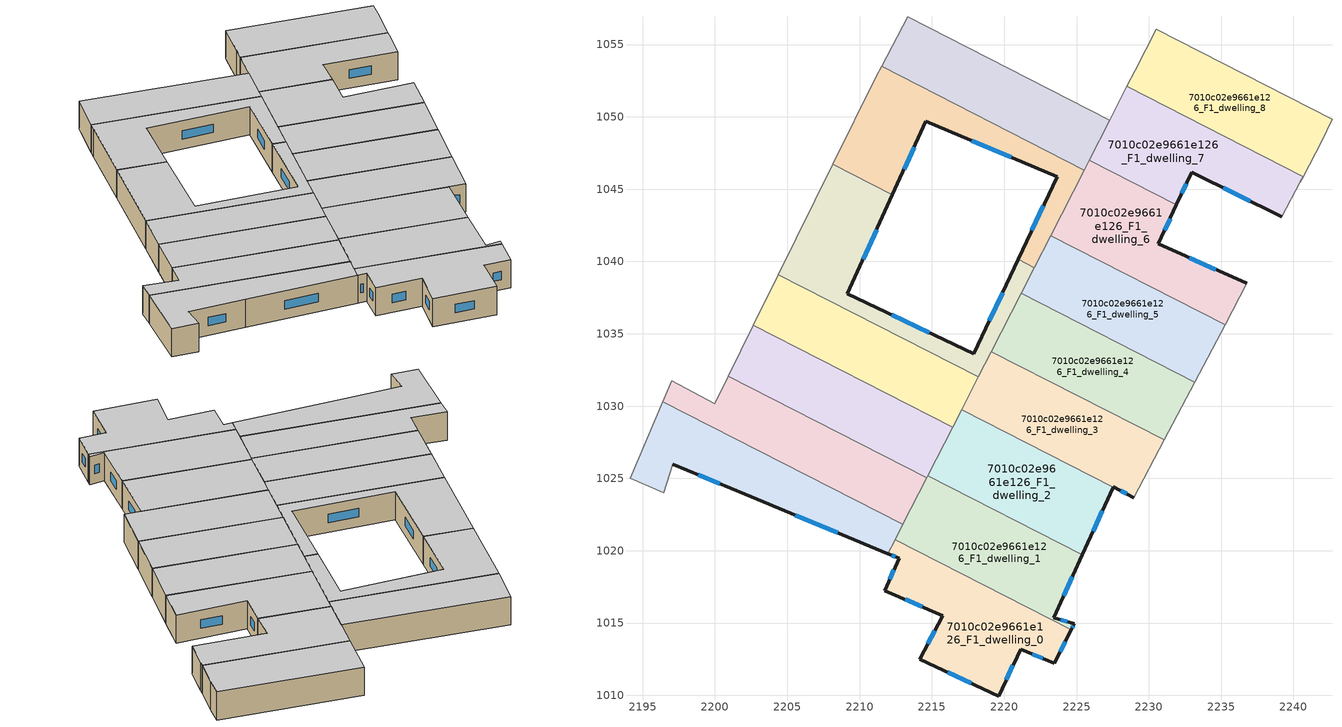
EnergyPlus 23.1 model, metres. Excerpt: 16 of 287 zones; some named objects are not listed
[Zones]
7010c02e9661e126_F1_dwelling_0
 floor to 7010c02e9661e126_F0_dwelling_0 (EU_floor_Construction): 2224.64,1014.54 2223.46,1012.21 2221.14,1013.21 2219.62,1009.96 2214.18,1012.5 2215.76,1015.51 2211.73,1017.24 2212.72,1019.47 2211.96,1019.79 2212.46,1020.77 z3
 wall outside (EU_wall_Construction): 2211.96,1019.79 2212.72,1019.47 2211.73,1017.24 2215.76,1015.51 2214.18,1012.5 2219.62,1009.96 2221.14,1013.21 2223.46,1012.21 2224.64,1014.54 z3:6
 wall to 7010c02e9661e126_F1_dwelling_1 (EU_wall_Construction): 2224.64,1014.54 2212.46,1020.77 z3:6
 wall to 7010c02e9661e126_F1_dwelling_16 (EU_wall_Construction): 2212.46,1020.77 2211.96,1019.79 z3:6
 window (EU_Window_Construction): 2216.09,1011.6 2217.71,1010.85 / 2215.2,1014.46 2214.73,1013.55 / 2213.14,1016.63 2214.35,1016.12 / 2212.38,1018.69 2212.08,1018.02 / 2212.23,1019.68 2212.46,1019.59 / 2223.88,1013.02 2224.23,1013.72 / 2221.95,1012.85 2222.65,1012.56 / 2220.15,1011.09 2220.61,1012.07 z4.05:4.95
 ceiling to 7010c02e9661e126_F2_dwelling_0 (EU_floor_Construction): 2223.46,1012.21 2224.64,1014.54 2212.46,1020.77 2211.96,1019.79 2212.72,1019.47 2211.73,1017.24 2215.76,1015.51 2214.18,1012.5 2219.62,1009.96 2221.14,1013.21 z6
7010c02e9661e126_F1_dwelling_1
 floor to 7010c02e9661e126_F0_dwelling_1 (EU_floor_Construction): 2225.41,1019.73 2223.43,1015.38 2224.84,1014.96 2224.64,1014.54 2212.46,1020.77 2214.72,1025.2 z3
 wall outside (EU_wall_Construction): 2224.64,1014.54 2224.84,1014.96 2223.43,1015.38 2225.41,1019.73 z3:6
 wall to 7010c02e9661e126_F1_dwelling_2 (EU_wall_Construction): 2225.41,1019.73 2214.72,1025.2 z3:6
 wall to 7010c02e9661e126_F1_dwelling_17 (EU_wall_Construction): 2214.64,1025.04 2212.99,1021.82 z3:6
 wall to 7010c02e9661e126_F1_dwelling_16 (EU_wall_Construction): 2212.99,1021.82 2212.46,1020.77 z3:6
 wall to 7010c02e9661e126_F1_dwelling_18 (EU_wall_Construction): 2214.72,1025.2 2214.64,1025.04 z3:6
 window (EU_Window_Construction): 2224.12,1016.9 2224.71,1018.2 / 2224.35,1015.1 2223.92,1015.23 / 2224.71,1014.69 2224.77,1014.81 z4.05:4.95
 ceiling to 7010c02e9661e126_F2_dwelling_1 (EU_floor_Construction): 2224.84,1014.96 2223.43,1015.38 2225.41,1019.73 2214.72,1025.2 2212.46,1020.77 2224.64,1014.54 z6
7010c02e9661e126_F1_dwelling_16
 floor to 7010c02e9661e126_F0_dwelling_16 (EU_floor_Construction): 2212.99,1021.82 2211.96,1019.79 2202.09,1023.89 2197.07,1026 2196.45,1024 2194.12,1025.01 2196.39,1030.32 z3
 wall outside (EU_wall_Construction): 2197.07,1026 2202.09,1023.89 2211.96,1019.79 z3:6
 wall adiabatic (EU_wall_Construction): 2196.39,1030.32 2194.12,1025.01 2196.45,1024 2197.07,1026 z3:6
 wall to 7010c02e9661e126_F1_dwelling_17 (EU_wall_Construction): 2212.99,1021.82 2196.39,1030.32 z3:6
 window (EU_Window_Construction): 2205.55,1022.46 2208.5,1021.23 / 2198.84,1025.26 2200.33,1024.63 z4.05:4.95
 ceiling to 7010c02e9661e126_F2_dwelling_16 (EU_floor_Construction): 2211.96,1019.79 2212.99,1021.82 2196.39,1030.32 2194.12,1025.01 2196.45,1024 2197.07,1026 2202.09,1023.89 z6
7010c02e9661e126_F1_dwelling_17
 floor to 7010c02e9661e126_F0_dwelling_17 (EU_floor_Construction): 2214.64,1025.04 2212.99,1021.82 2196.39,1030.32 2196.99,1031.75 2199.98,1030.17 2200.92,1032.06 z3
 wall adiabatic (EU_wall_Construction): 2200.92,1032.06 2199.98,1030.17 2196.99,1031.75 2196.39,1030.32 z3:6
 wall to 7010c02e9661e126_F1_dwelling_18 (EU_wall_Construction): 2214.64,1025.04 2200.92,1032.06 z3:6
 ceiling to 7010c02e9661e126_F2_dwelling_17 (EU_floor_Construction): 2212.99,1021.82 2214.64,1025.04 2200.92,1032.06 2199.98,1030.17 2196.99,1031.75 2196.39,1030.32 z6
7010c02e9661e126_F1_dwelling_18
 floor to 7010c02e9661e126_F0_dwelling_18 (EU_floor_Construction): 2216.43,1028.54 2214.64,1025.04 2200.92,1032.06 2202.66,1035.58 z3
 wall to 7010c02e9661e126_F1_dwelling_19 (EU_wall_Construction): 2216.43,1028.54 2202.66,1035.58 z3:6
 wall adiabatic (EU_wall_Construction): 2202.66,1035.58 2200.92,1032.06 z3:6
 wall to 7010c02e9661e126_F1_dwelling_2 (EU_wall_Construction): 2214.72,1025.2 2216.43,1028.54 z3:6
 ceiling to 7010c02e9661e126_F2_dwelling_18 (EU_floor_Construction): 2214.64,1025.04 2216.43,1028.54 2202.66,1035.58 2200.92,1032.06 z6
7010c02e9661e126_F1_dwelling_19
 floor to 7010c02e9661e126_F0_dwelling_19 (EU_floor_Construction): 2218.21,1032.02 2216.43,1028.54 2202.66,1035.58 2204.39,1039.09 z3
 wall to 7010c02e9661e126_F1_dwelling_20 (EU_wall_Construction): 2218.21,1032.02 2204.39,1039.09 z3:6
 wall adiabatic (EU_wall_Construction): 2204.39,1039.09 2202.66,1035.58 z3:6
 wall to 7010c02e9661e126_F1_dwelling_3 (EU_wall_Construction): 2217.05,1029.74 2218.21,1032.02 z3:6
 wall to 7010c02e9661e126_F1_dwelling_2 (EU_wall_Construction): 2216.43,1028.53 2217.05,1029.74 z3:6
 ceiling to 7010c02e9661e126_F2_dwelling_19 (EU_floor_Construction): 2216.43,1028.54 2218.21,1032.02 2204.39,1039.09 2202.66,1035.58 z6
7010c02e9661e126_F1_dwelling_2
 floor to 7010c02e9661e126_F0_dwelling_2 (EU_floor_Construction): 2227.53,1024.38 2225.41,1019.73 2214.72,1025.2 2217.05,1029.74 z3
 wall outside (EU_wall_Construction): 2225.41,1019.73 2227.53,1024.38 z3:6
 wall to 7010c02e9661e126_F1_dwelling_3 (EU_wall_Construction): 2227.53,1024.38 2217.05,1029.74 z3:6
 window (EU_Window_Construction): 2226.15,1021.36 2226.78,1022.75 z4.05:4.95
 ceiling to 7010c02e9661e126_F2_dwelling_2 (EU_floor_Construction): 2225.41,1019.73 2227.53,1024.38 2217.05,1029.74 2214.72,1025.2 z6
7010c02e9661e126_F1_dwelling_20
 floor to 7010c02e9661e126_F0_dwelling_20 (EU_floor_Construction): 2220.97,1040.14 2222.08,1039.58 2218.21,1032.02 2204.39,1039.09 2208.15,1046.71 2212.27,1044.6 2209.15,1037.76 2217.9,1033.61 z3
 wall outside (EU_wall_Construction): 2220.97,1040.14 2217.9,1033.61 2209.15,1037.76 2212.27,1044.6 z3:6
 wall to 7010c02e9661e126_F1_dwelling_21 (EU_wall_Construction): 2212.27,1044.6 2208.15,1046.71 / 2222.08,1039.58 2220.97,1040.14 z3:6
 wall adiabatic (EU_wall_Construction): 2208.15,1046.71 2204.39,1039.09 z3:6
 wall to 7010c02e9661e126_F1_dwelling_4 (EU_wall_Construction): 2219.11,1033.78 2221.16,1037.79 z3:6
 wall to 7010c02e9661e126_F1_dwelling_3 (EU_wall_Construction): 2218.21,1032.02 2219.11,1033.78 z3:6
 wall to 7010c02e9661e126_F1_dwelling_5 (EU_wall_Construction): 2221.16,1037.79 2222.08,1039.58 z3:6
 window (EU_Window_Construction): 2210.24,1040.16 2211.17,1042.2 / 2214.83,1035.07 2212.21,1036.31 / 2219.89,1037.86 2218.97,1035.9 z4.05:4.95
 ceiling to 7010c02e9661e126_F2_dwelling_20 (EU_floor_Construction): 2218.21,1032.02 2222.08,1039.58 2220.97,1040.14 2217.9,1033.61 2209.15,1037.76 2212.27,1044.6 2208.15,1046.71 2204.39,1039.09 z6
7010c02e9661e126_F1_dwelling_21
 floor to 7010c02e9661e126_F0_dwelling_21 (EU_floor_Construction): 2225.53,1046.32 2222.08,1039.58 2220.97,1040.14 2223.66,1045.84 2214.58,1049.68 2212.27,1044.6 2208.15,1046.71 2211.16,1052.8 2211.52,1053.49 z3
 wall outside (EU_wall_Construction): 2212.27,1044.6 2214.58,1049.68 2223.66,1045.84 2220.97,1040.14 z3:6
 wall adiabatic (EU_wall_Construction): 2211.52,1053.49 2211.16,1052.8 2208.15,1046.71 z3:6
 wall to 7010c02e9661e126_F1_dwelling_22 (EU_wall_Construction): 2225.53,1046.32 2211.52,1053.49 z3:6
 wall to 7010c02e9661e126_F1_dwelling_6 (EU_wall_Construction): 2223.21,1041.78 2225.53,1046.32 z3:6
 wall to 7010c02e9661e126_F1_dwelling_5 (EU_wall_Construction): 2222.08,1039.58 2223.21,1041.78 z3:6
 window (EU_Window_Construction): 2217.77,1048.34 2220.47,1047.19 / 2213.08,1046.38 2213.77,1047.9 / 2222.71,1043.85 2221.91,1042.14 z4.05:4.95
 ceiling to 7010c02e9661e126_F2_dwelling_21 (EU_floor_Construction): 2222.08,1039.58 2225.53,1046.32 2211.52,1053.49 2211.16,1052.8 2208.15,1046.71 2212.27,1044.6 2214.58,1049.68 2223.66,1045.84 2220.97,1040.14 z6
7010c02e9661e126_F1_dwelling_22
 floor to 7010c02e9661e126_F0_dwelling_22 (EU_floor_Construction): 2227.29,1049.76 2225.53,1046.32 2211.52,1053.49 2213.32,1056.91 z3
 wall to 7010c02e9661e126_F1_dwelling_23 (EU_wall_Construction): 2227.29,1049.76 2213.32,1056.91 z3:6
 wall adiabatic (EU_wall_Construction): 2213.32,1056.91 2211.52,1053.49 z3:6
 wall to 7010c02e9661e126_F1_dwelling_7 (EU_wall_Construction): 2225.88,1047 2227.29,1049.76 z3:6
 wall to 7010c02e9661e126_F1_dwelling_6 (EU_wall_Construction): 2225.53,1046.32 2225.87,1047 z3:6
 ceiling to 7010c02e9661e126_F2_dwelling_22 (EU_floor_Construction): 2225.53,1046.32 2227.29,1049.76 2213.32,1056.91 2211.52,1053.49 z6
7010c02e9661e126_F1_dwelling_3
 floor to 7010c02e9661e126_F0_dwelling_3 (EU_floor_Construction): 2231.07,1027.66 2228.96,1023.66 2227.55,1024.42 2227.53,1024.38 2217.05,1029.74 2219.11,1033.78 z3
 wall outside (EU_wall_Construction): 2227.53,1024.38 2227.55,1024.42 2228.96,1023.66 z3:6
 wall to 7010c02e9661e126_F1_dwelling_4 (EU_wall_Construction): 2231.07,1027.66 2219.11,1033.78 z3:6
 wall adiabatic (EU_wall_Construction): 2228.96,1023.66 2231.07,1027.66 z3:6
 window (EU_Window_Construction): 2228.04,1024.16 2228.47,1023.93 z4.05:4.95
 ceiling to 7010c02e9661e126_F2_dwelling_3 (EU_floor_Construction): 2228.96,1023.66 2231.07,1027.66 2219.11,1033.78 2217.05,1029.74 2227.53,1024.38 2227.55,1024.42 z6
7010c02e9661e126_F1_dwelling_4
 floor to 7010c02e9661e126_F0_dwelling_4 (EU_floor_Construction): 2233.17,1031.64 2231.07,1027.66 2219.11,1033.78 2221.16,1037.79 z3
 wall to 7010c02e9661e126_F1_dwelling_5 (EU_wall_Construction): 2233.17,1031.64 2221.16,1037.79 z3:6
 wall adiabatic (EU_wall_Construction): 2231.07,1027.66 2233.17,1031.64 z3:6
 ceiling to 7010c02e9661e126_F2_dwelling_4 (EU_floor_Construction): 2231.07,1027.66 2233.17,1031.64 2221.16,1037.79 2219.11,1033.78 z6
7010c02e9661e126_F1_dwelling_5
 floor to 7010c02e9661e126_F0_dwelling_5 (EU_floor_Construction): 2235.27,1035.61 2233.17,1031.64 2221.16,1037.79 2223.21,1041.78 z3
 wall to 7010c02e9661e126_F1_dwelling_6 (EU_wall_Construction): 2235.27,1035.61 2223.21,1041.78 z3:6
 wall adiabatic (EU_wall_Construction): 2233.17,1031.64 2235.27,1035.61 z3:6
 ceiling to 7010c02e9661e126_F2_dwelling_5 (EU_floor_Construction): 2233.17,1031.64 2235.27,1035.61 2223.21,1041.78 2221.16,1037.79 z6
7010c02e9661e126_F1_dwelling_6
 floor to 7010c02e9661e126_F0_dwelling_6 (EU_floor_Construction): 2231.91,1043.91 2230.67,1041.22 2236.78,1038.48 2235.27,1035.61 2223.21,1041.78 2225.88,1047 z3
 wall outside (EU_wall_Construction): 2236.78,1038.48 2230.67,1041.22 2231.91,1043.91 z3:6
 wall to 7010c02e9661e126_F1_dwelling_7 (EU_wall_Construction): 2231.91,1043.91 2225.88,1047 z3:6
 wall adiabatic (EU_wall_Construction): 2235.27,1035.61 2236.78,1038.48 z3:6
 window (EU_Window_Construction): 2231.1,1042.17 2231.47,1042.97 / 2234.64,1039.44 2232.81,1040.26 z4.05:4.95
 ceiling to 7010c02e9661e126_F2_dwelling_6 (EU_floor_Construction): 2235.27,1035.61 2236.78,1038.48 2230.67,1041.22 2231.91,1043.91 2225.88,1047 2223.21,1041.78 z6
7010c02e9661e126_F1_dwelling_7
 floor to 7010c02e9661e126_F0_dwelling_7 (EU_floor_Construction): 2240.66,1045.87 2240.47,1045.51 2239.19,1043.08 2232.96,1046.18 2231.91,1043.91 2225.88,1047 2228.49,1052.1 z3
 wall outside (EU_wall_Construction): 2231.91,1043.91 2232.96,1046.18 2239.19,1043.08 z3:6
 wall to 7010c02e9661e126_F1_dwelling_8 (EU_wall_Construction): 2240.66,1045.87 2228.49,1052.1 z3:6
 wall adiabatic (EU_wall_Construction): 2239.19,1043.08 2240.47,1045.51 2240.66,1045.87 z3:6
 wall to 7010c02e9661e126_F1_dwelling_23 (EU_wall_Construction): 2228.49,1052.1 2227.29,1049.76 z3:6
 window (EU_Window_Construction): 2232.28,1044.71 2232.6,1045.39 / 2235.15,1045.1 2237.01,1044.17 z4.05:4.95
 ceiling to 7010c02e9661e126_F2_dwelling_7 (EU_floor_Construction): 2239.19,1043.08 2240.47,1045.51 2240.66,1045.87 2228.49,1052.1 2225.88,1047 2231.91,1043.91 2232.96,1046.18 z6
7010c02e9661e126_F1_dwelling_8
 floor to 7010c02e9661e126_F0_dwelling_8 (EU_floor_Construction): 2242.66,1049.83 2241.94,1048.32 2240.66,1045.87 2228.49,1052.1 2230.51,1056.05 z3
 wall to 7010c02e9661e126_F1_dwelling_9 (EU_wall_Construction): 2242.66,1049.83 2230.51,1056.05 z3:6
 wall adiabatic (EU_wall_Construction): 2240.66,1045.87 2241.94,1048.32 2242.66,1049.83 z3:6
 wall to 7010c02e9661e126_F1_dwelling_23 (EU_wall_Construction): 2229.05,1053.21 2228.49,1052.1 z3:6
 wall to 7010c02e9661e126_F1_dwelling_24 (EU_wall_Construction): 2230.51,1056.05 2229.05,1053.21 z3:6
 ceiling to 7010c02e9661e126_F2_dwelling_8 (EU_floor_Construction): 2240.66,1045.87 2241.94,1048.32 2242.66,1049.83 2230.51,1056.05 2228.49,1052.1 z6
[Building]
EU S2 Campaign: North Axis=0; Terrain=City; Solar Distribution=FullExterior
[Site:Location]
Bologna: Latitude=44.5; Longitude=11.25; Time Zone=1; Elevation=37
[SizingPeriod:WeatherFileDays]
AnnualSizingPeriod: Begin Month=1; Begin Day of Month=1; End Month=12; End Day of Month=31; Day of Week for Start Day=Monday; Use Weather File Daylight Saving Period=No; Use Weather File Rain and Snow Indicators=No
[MATERIAL]
EU_InternalMass_Material: Roughness=MediumRough; Thickness=0.1; Conductivity=1; Density=1800; Specific Heat=900; Thermal Absorptance=0.9; Solar Absorptance=0.7; Visible Absorptance=0.7
[MATERIAL:NOMASS] Roughness=MediumRough; Thermal Absorptance=0.9; Solar Absorptance=0.7; Visible Absorptance=0.7
Name | Thermal Resistance
EU_wall_NoMass | 0.890213
EU_floor_NoMass | 0.79516
[WINDOWMATERIAL:SIMPLEGLAZINGSYSTEM]
EU_Window_SimpleGlazing: UFactor=4.49146; Solar Heat Gain Coefficient=0.85; Visible Transmittance=0.85
[CONSTRUCTION]
EU_wall_Construction: EU_wall_NoMass
EU_floor_Construction: EU_floor_NoMass
EU_Window_Construction: EU_Window_SimpleGlazing
EU_InternalMass_Construction: EU_InternalMass_Material
[ZONE] Type=1; Multiplier=1; Ceiling Height=autocalculate; Floor Area=autocalculate; Part of Total Floor Area=Yes
Name | Volume
7010c02e9661e126_F1_dwelling_0 | 182.041
7010c02e9661e126_F1_dwelling_1 | 182.045
7010c02e9661e126_F1_dwelling_16 | 182.046
7010c02e9661e126_F1_dwelling_17 | 182.043
7010c02e9661e126_F1_dwelling_18 | 182.068
7010c02e9661e126_F1_dwelling_19 | 182.015
7010c02e9661e126_F1_dwelling_2 | 182.03
7010c02e9661e126_F1_dwelling_20 | 182.049
7010c02e9661e126_F1_dwelling_21 | 182.033
7010c02e9661e126_F1_dwelling_22 | 182.057
7010c02e9661e126_F1_dwelling_3 | 182.076
7010c02e9661e126_F1_dwelling_4 | 182.01
7010c02e9661e126_F1_dwelling_5 | 182.0625
7010c02e9661e126_F1_dwelling_6 | 182.038
7010c02e9661e126_F1_dwelling_7 | 182.063
7010c02e9661e126_F1_dwelling_8 | 182.021
[INTERNALMASS] Construction=EU_InternalMass_Construction
Name | Zone or ZoneList | Surface Area
7010c02e9661e126_F1_dwelling_0_EU_InternalMass | 7010c02e9661e126_F1_dwelling_0 | 60.6796
7010c02e9661e126_F1_dwelling_1_EU_InternalMass | 7010c02e9661e126_F1_dwelling_1 | 60.6819
7010c02e9661e126_F1_dwelling_2_EU_InternalMass | 7010c02e9661e126_F1_dwelling_2 | 60.6768
7010c02e9661e126_F1_dwelling_3_EU_InternalMass | 7010c02e9661e126_F1_dwelling_3 | 60.6917
7010c02e9661e126_F1_dwelling_4_EU_InternalMass | 7010c02e9661e126_F1_dwelling_4 | 60.6703
7010c02e9661e126_F1_dwelling_5_EU_InternalMass | 7010c02e9661e126_F1_dwelling_5 | 60.6874
7010c02e9661e126_F1_dwelling_6_EU_InternalMass | 7010c02e9661e126_F1_dwelling_6 | 60.6793
7010c02e9661e126_F1_dwelling_7_EU_InternalMass | 7010c02e9661e126_F1_dwelling_7 | 60.6875
7010c02e9661e126_F1_dwelling_8_EU_InternalMass | 7010c02e9661e126_F1_dwelling_8 | 60.6738
7010c02e9661e126_F1_dwelling_16_EU_InternalMass | 7010c02e9661e126_F1_dwelling_16 | 60.6821
7010c02e9661e126_F1_dwelling_17_EU_InternalMass | 7010c02e9661e126_F1_dwelling_17 | 60.6814
7010c02e9661e126_F1_dwelling_18_EU_InternalMass | 7010c02e9661e126_F1_dwelling_18 | 60.6892
7010c02e9661e126_F1_dwelling_19_EU_InternalMass | 7010c02e9661e126_F1_dwelling_19 | 60.6716
7010c02e9661e126_F1_dwelling_20_EU_InternalMass | 7010c02e9661e126_F1_dwelling_20 | 60.6828
7010c02e9661e126_F1_dwelling_21_EU_InternalMass | 7010c02e9661e126_F1_dwelling_21 | 60.6772
7010c02e9661e126_F1_dwelling_22_EU_InternalMass | 7010c02e9661e126_F1_dwelling_22 | 60.6853
[OTHEREQUIPMENT] Fuel Type=Electricity; Design Level Calculation Method=Watts/Area; Power per Zone Floor Area=1; Fraction Latent=0; Fraction Radiant=0; Fraction Lost=0; Carbon Dioxide Generation Rate=0; EndUse Subcategory=EU_Step8_InternalGains
Name | Zone or ZoneList or Space or SpaceList | Schedule
EU_Step8_InternalGain_7010c02e9661e126_F1_dwelling_0_f000 | 7010c02e9661e126_F1_dwelling_0 | EU_Step8_GainSchedule_7010c02e9661e126_F1_dwelling_0_f000
EU_Step8_InternalGain_7010c02e9661e126_F1_dwelling_1_f000 | 7010c02e9661e126_F1_dwelling_1 | EU_Step8_GainSchedule_7010c02e9661e126_F1_dwelling_1_f000
EU_Step8_InternalGain_7010c02e9661e126_F1_dwelling_2_f000 | 7010c02e9661e126_F1_dwelling_2 | EU_Step8_GainSchedule_7010c02e9661e126_F1_dwelling_2_f000
EU_Step8_InternalGain_7010c02e9661e126_F1_dwelling_3_f000 | 7010c02e9661e126_F1_dwelling_3 | EU_Step8_GainSchedule_7010c02e9661e126_F1_dwelling_3_f000
EU_Step8_InternalGain_7010c02e9661e126_F1_dwelling_4_f000 | 7010c02e9661e126_F1_dwelling_4 | EU_Step8_GainSchedule_7010c02e9661e126_F1_dwelling_4_f000
EU_Step8_InternalGain_7010c02e9661e126_F1_dwelling_5_f000 | 7010c02e9661e126_F1_dwelling_5 | EU_Step8_GainSchedule_7010c02e9661e126_F1_dwelling_5_f000
EU_Step8_InternalGain_7010c02e9661e126_F1_dwelling_6_f000 | 7010c02e9661e126_F1_dwelling_6 | EU_Step8_GainSchedule_7010c02e9661e126_F1_dwelling_6_f000
EU_Step8_InternalGain_7010c02e9661e126_F1_dwelling_7_f000 | 7010c02e9661e126_F1_dwelling_7 | EU_Step8_GainSchedule_7010c02e9661e126_F1_dwelling_7_f000
EU_Step8_InternalGain_7010c02e9661e126_F1_dwelling_8_f000 | 7010c02e9661e126_F1_dwelling_8 | EU_Step8_GainSchedule_7010c02e9661e126_F1_dwelling_8_f000
EU_Step8_InternalGain_7010c02e9661e126_F1_dwelling_16_f000 | 7010c02e9661e126_F1_dwelling_16 | EU_Step8_GainSchedule_7010c02e9661e126_F1_dwelling_16_f000
EU_Step8_InternalGain_7010c02e9661e126_F1_dwelling_17_f000 | 7010c02e9661e126_F1_dwelling_17 | EU_Step8_GainSchedule_7010c02e9661e126_F1_dwelling_17_f000
EU_Step8_InternalGain_7010c02e9661e126_F1_dwelling_18_f000 | 7010c02e9661e126_F1_dwelling_18 | EU_Step8_GainSchedule_7010c02e9661e126_F1_dwelling_18_f000
EU_Step8_InternalGain_7010c02e9661e126_F1_dwelling_19_f000 | 7010c02e9661e126_F1_dwelling_19 | EU_Step8_GainSchedule_7010c02e9661e126_F1_dwelling_19_f000
EU_Step8_InternalGain_7010c02e9661e126_F1_dwelling_20_f000 | 7010c02e9661e126_F1_dwelling_20 | EU_Step8_GainSchedule_7010c02e9661e126_F1_dwelling_20_f000
EU_Step8_InternalGain_7010c02e9661e126_F1_dwelling_21_f000 | 7010c02e9661e126_F1_dwelling_21 | EU_Step8_GainSchedule_7010c02e9661e126_F1_dwelling_21_f000
EU_Step8_InternalGain_7010c02e9661e126_F1_dwelling_22_f000 | 7010c02e9661e126_F1_dwelling_22 | EU_Step8_GainSchedule_7010c02e9661e126_F1_dwelling_22_f000
[ZONEVENTILATION:DESIGNFLOWRATE] Schedule=EU_AlwaysOn; Design Flow Rate Calculation Method=AirChanges/Hour; Air Changes per Hour=0.718634; Ventilation Type=Natural; Fan Pressure Rise=0; Fan Total Efficiency=1; Constant Term Coefficient=1; Temperature Term Coefficient=0; Velocity Term Coefficient=0; Velocity Squared Term Coefficient=0; Minimum Indoor Temperature=-100; Maximum Indoor Temperature=100; Delta Temperature=-100; Minimum Outdoor Temperature=-100; Maximum Outdoor Temperature=100; Maximum Wind Speed=40
Name | Zone or ZoneList or Space or SpaceList
EU_ConstantAir_7010c02e9661e126_F1_dwelling_0 | 7010c02e9661e126_F1_dwelling_0
EU_ConstantAir_7010c02e9661e126_F1_dwelling_1 | 7010c02e9661e126_F1_dwelling_1
EU_ConstantAir_7010c02e9661e126_F1_dwelling_2 | 7010c02e9661e126_F1_dwelling_2
EU_ConstantAir_7010c02e9661e126_F1_dwelling_3 | 7010c02e9661e126_F1_dwelling_3
EU_ConstantAir_7010c02e9661e126_F1_dwelling_4 | 7010c02e9661e126_F1_dwelling_4
EU_ConstantAir_7010c02e9661e126_F1_dwelling_5 | 7010c02e9661e126_F1_dwelling_5
EU_ConstantAir_7010c02e9661e126_F1_dwelling_6 | 7010c02e9661e126_F1_dwelling_6
EU_ConstantAir_7010c02e9661e126_F1_dwelling_7 | 7010c02e9661e126_F1_dwelling_7
EU_ConstantAir_7010c02e9661e126_F1_dwelling_8 | 7010c02e9661e126_F1_dwelling_8
EU_ConstantAir_7010c02e9661e126_F1_dwelling_16 | 7010c02e9661e126_F1_dwelling_16
EU_ConstantAir_7010c02e9661e126_F1_dwelling_17 | 7010c02e9661e126_F1_dwelling_17
EU_ConstantAir_7010c02e9661e126_F1_dwelling_18 | 7010c02e9661e126_F1_dwelling_18
EU_ConstantAir_7010c02e9661e126_F1_dwelling_19 | 7010c02e9661e126_F1_dwelling_19
EU_ConstantAir_7010c02e9661e126_F1_dwelling_20 | 7010c02e9661e126_F1_dwelling_20
EU_ConstantAir_7010c02e9661e126_F1_dwelling_21 | 7010c02e9661e126_F1_dwelling_21
EU_ConstantAir_7010c02e9661e126_F1_dwelling_22 | 7010c02e9661e126_F1_dwelling_22
[HVACTEMPLATE:ZONE:IDEALLOADSAIRSYSTEM] System Availability Schedule=EU_AlwaysOn; Maximum Heating Supply Air Temperature=50; Minimum Cooling Supply Air Temperature=13; Maximum Heating Supply Air Humidity Ratio=0.0156; Minimum Cooling Supply Air Humidity Ratio=0.0077; Heating Limit=NoLimit; Cooling Limit=NoLimit; Heating Availability Schedule=EU_AlwaysOn; Cooling Availability Schedule=EU_CoolingOff; Dehumidification Control Type=ConstantSensibleHeatRatio; Cooling Sensible Heat Ratio=0.7; Dehumidification Setpoint=60; Humidification Control Type=None; Humidification Setpoint=30; Outdoor Air Method=None; Outdoor Air Flow Rate per Person=0.00944; Outdoor Air Flow Rate per Zone Floor Area=0; Outdoor Air Flow Rate per Zone=0; Demand Controlled Ventilation Type=None; Outdoor Air Economizer Type=NoEconomizer; Heat Recovery Type=None; Sensible Heat Recovery Effectiveness=0.7; Latent Heat Recovery Effectiveness=0.65
Name | Template Thermostat
7010c02e9661e126_F1_dwelling_0 | EU_HeatOnly_7010c02e9661e126_F1_dwelling_0
7010c02e9661e126_F1_dwelling_1 | EU_HeatOnly_7010c02e9661e126_F1_dwelling_1
7010c02e9661e126_F1_dwelling_2 | EU_HeatOnly_7010c02e9661e126_F1_dwelling_2
7010c02e9661e126_F1_dwelling_3 | EU_HeatOnly_7010c02e9661e126_F1_dwelling_3
7010c02e9661e126_F1_dwelling_4 | EU_HeatOnly_7010c02e9661e126_F1_dwelling_4
7010c02e9661e126_F1_dwelling_5 | EU_HeatOnly_7010c02e9661e126_F1_dwelling_5
7010c02e9661e126_F1_dwelling_6 | EU_HeatOnly_7010c02e9661e126_F1_dwelling_6
7010c02e9661e126_F1_dwelling_7 | EU_HeatOnly_7010c02e9661e126_F1_dwelling_7
7010c02e9661e126_F1_dwelling_8 | EU_HeatOnly_7010c02e9661e126_F1_dwelling_8
7010c02e9661e126_F1_dwelling_16 | EU_HeatOnly_7010c02e9661e126_F1_dwelling_16
7010c02e9661e126_F1_dwelling_17 | EU_HeatOnly_7010c02e9661e126_F1_dwelling_17
7010c02e9661e126_F1_dwelling_18 | EU_HeatOnly_7010c02e9661e126_F1_dwelling_18
7010c02e9661e126_F1_dwelling_19 | EU_HeatOnly_7010c02e9661e126_F1_dwelling_19
7010c02e9661e126_F1_dwelling_20 | EU_HeatOnly_7010c02e9661e126_F1_dwelling_20
7010c02e9661e126_F1_dwelling_21 | EU_HeatOnly_7010c02e9661e126_F1_dwelling_21
7010c02e9661e126_F1_dwelling_22 | EU_HeatOnly_7010c02e9661e126_F1_dwelling_22
[SIZING:ZONE] Zone Cooling Design Supply Air Temperature Input Method=SupplyAirTemperature; Zone Cooling Design Supply Air Temperature=13; Zone Heating Design Supply Air Temperature Input Method=SupplyAirTemperature; Zone Heating Design Supply Air Temperature=50; Zone Cooling Design Supply Air Humidity Ratio=0.008; Zone Heating Design Supply Air Humidity Ratio=0.008; Cooling Design Air Flow Method=DesignDay; Cooling Design Air Flow Rate=0; Cooling Minimum Air Flow per Zone Floor Area=0.000762; Cooling Minimum Air Flow=0; Cooling Minimum Air Flow Fraction=0.2; Heating Design Air Flow Method=DesignDay; Heating Design Air Flow Rate=0; Heating Maximum Air Flow per Zone Floor Area=0.002032; Heating Maximum Air Flow=0.141576; Heating Maximum Air Flow Fraction=0.3; Account for Dedicated Outdoor Air System=No; Dedicated Outdoor Air System Control Strategy=NeutralSupplyAir; Dedicated Outdoor Air Low Setpoint Temperature for Design=autosize; Dedicated Outdoor Air High Setpoint Temperature for Design=autosize; Zone Load Sizing Method=Sensible Load Only No Latent Load; Zone Latent Cooling Design Supply Air Humidity Ratio Input Method=HumidityRatioDifference; Zone Cooling Design Supply Air Humidity Ratio Difference=0.005; Zone Latent Heating Design Supply Air Humidity Ratio Input Method=HumidityRatioDifference; Zone Humidification Design Supply Air Humidity Ratio Difference=0.005
7010c02e9661e126_F1_dwelling_0; 7010c02e9661e126_F1_dwelling_1; 7010c02e9661e126_F1_dwelling_2; 7010c02e9661e126_F1_dwelling_3; 7010c02e9661e126_F1_dwelling_4; 7010c02e9661e126_F1_dwelling_5; 7010c02e9661e126_F1_dwelling_6; 7010c02e9661e126_F1_dwelling_7; 7010c02e9661e126_F1_dwelling_8; 7010c02e9661e126_F1_dwelling_16; 7010c02e9661e126_F1_dwelling_17; 7010c02e9661e126_F1_dwelling_18; 7010c02e9661e126_F1_dwelling_19; 7010c02e9661e126_F1_dwelling_20; 7010c02e9661e126_F1_dwelling_21; 7010c02e9661e126_F1_dwelling_22
[SCHEDULE:CONSTANT]
Name | Hourly Value
EU_AlwaysOn | 1
EU_CoolingOff | 0
[SCHEDULE:FILE] Column Number=1; Rows to Skip at Top=0; Number of Hours of Data=8760; Column Separator=Comma; Interpolate to Timestep=No; Minutes per Item=60; Adjust Schedule for Daylight Savings=Yes
Name | File
EU_Step8_GainSchedule_7010c02e9661e126_F1_dwelling_0_f000 | ../../schedules/7010c02e9661e126/7010c02e9661e126_F1_dwelling_0_f000_gain.csv
EU_Step8_GainSchedule_7010c02e9661e126_F1_dwelling_1_f000 | ../../schedules/7010c02e9661e126/7010c02e9661e126_F1_dwelling_1_f000_gain.csv
EU_Step8_GainSchedule_7010c02e9661e126_F1_dwelling_2_f000 | ../../schedules/7010c02e9661e126/7010c02e9661e126_F1_dwelling_2_f000_gain.csv
EU_Step8_GainSchedule_7010c02e9661e126_F1_dwelling_3_f000 | ../../schedules/7010c02e9661e126/7010c02e9661e126_F1_dwelling_3_f000_gain.csv
EU_Step8_GainSchedule_7010c02e9661e126_F1_dwelling_4_f000 | ../../schedules/7010c02e9661e126/7010c02e9661e126_F1_dwelling_4_f000_gain.csv
EU_Step8_GainSchedule_7010c02e9661e126_F1_dwelling_5_f000 | ../../schedules/7010c02e9661e126/7010c02e9661e126_F1_dwelling_5_f000_gain.csv
EU_Step8_GainSchedule_7010c02e9661e126_F1_dwelling_6_f000 | ../../schedules/7010c02e9661e126/7010c02e9661e126_F1_dwelling_6_f000_gain.csv
EU_Step8_GainSchedule_7010c02e9661e126_F1_dwelling_7_f000 | ../../schedules/7010c02e9661e126/7010c02e9661e126_F1_dwelling_7_f000_gain.csv
EU_Step8_GainSchedule_7010c02e9661e126_F1_dwelling_8_f000 | ../../schedules/7010c02e9661e126/7010c02e9661e126_F1_dwelling_8_f000_gain.csv
EU_Step8_GainSchedule_7010c02e9661e126_F1_dwelling_16_f000 | ../../schedules/7010c02e9661e126/7010c02e9661e126_F1_dwelling_16_f000_gain.csv
EU_Step8_GainSchedule_7010c02e9661e126_F1_dwelling_17_f000 | ../../schedules/7010c02e9661e126/7010c02e9661e126_F1_dwelling_17_f000_gain.csv
EU_Step8_GainSchedule_7010c02e9661e126_F1_dwelling_18_f000 | ../../schedules/7010c02e9661e126/7010c02e9661e126_F1_dwelling_18_f000_gain.csv
EU_Step8_GainSchedule_7010c02e9661e126_F1_dwelling_19_f000 | ../../schedules/7010c02e9661e126/7010c02e9661e126_F1_dwelling_19_f000_gain.csv
EU_Step8_GainSchedule_7010c02e9661e126_F1_dwelling_20_f000 | ../../schedules/7010c02e9661e126/7010c02e9661e126_F1_dwelling_20_f000_gain.csv
EU_Step8_GainSchedule_7010c02e9661e126_F1_dwelling_21_f000 | ../../schedules/7010c02e9661e126/7010c02e9661e126_F1_dwelling_21_f000_gain.csv
EU_Step8_GainSchedule_7010c02e9661e126_F1_dwelling_22_f000 | ../../schedules/7010c02e9661e126/7010c02e9661e126_F1_dwelling_22_f000_gain.csv
